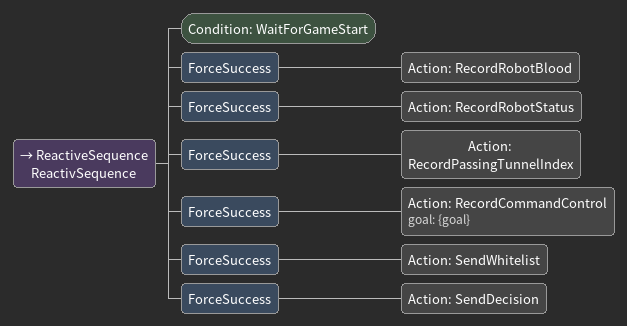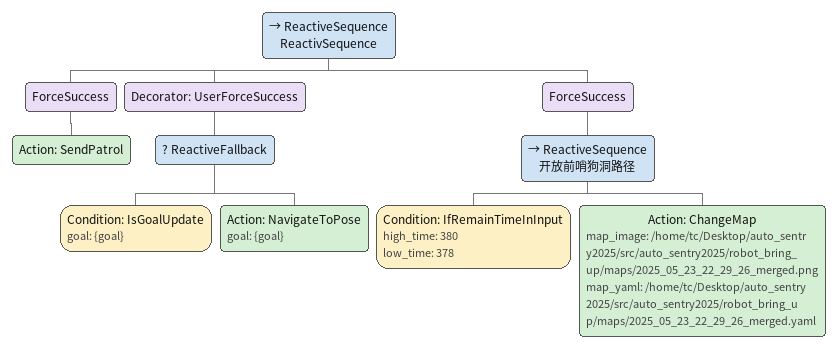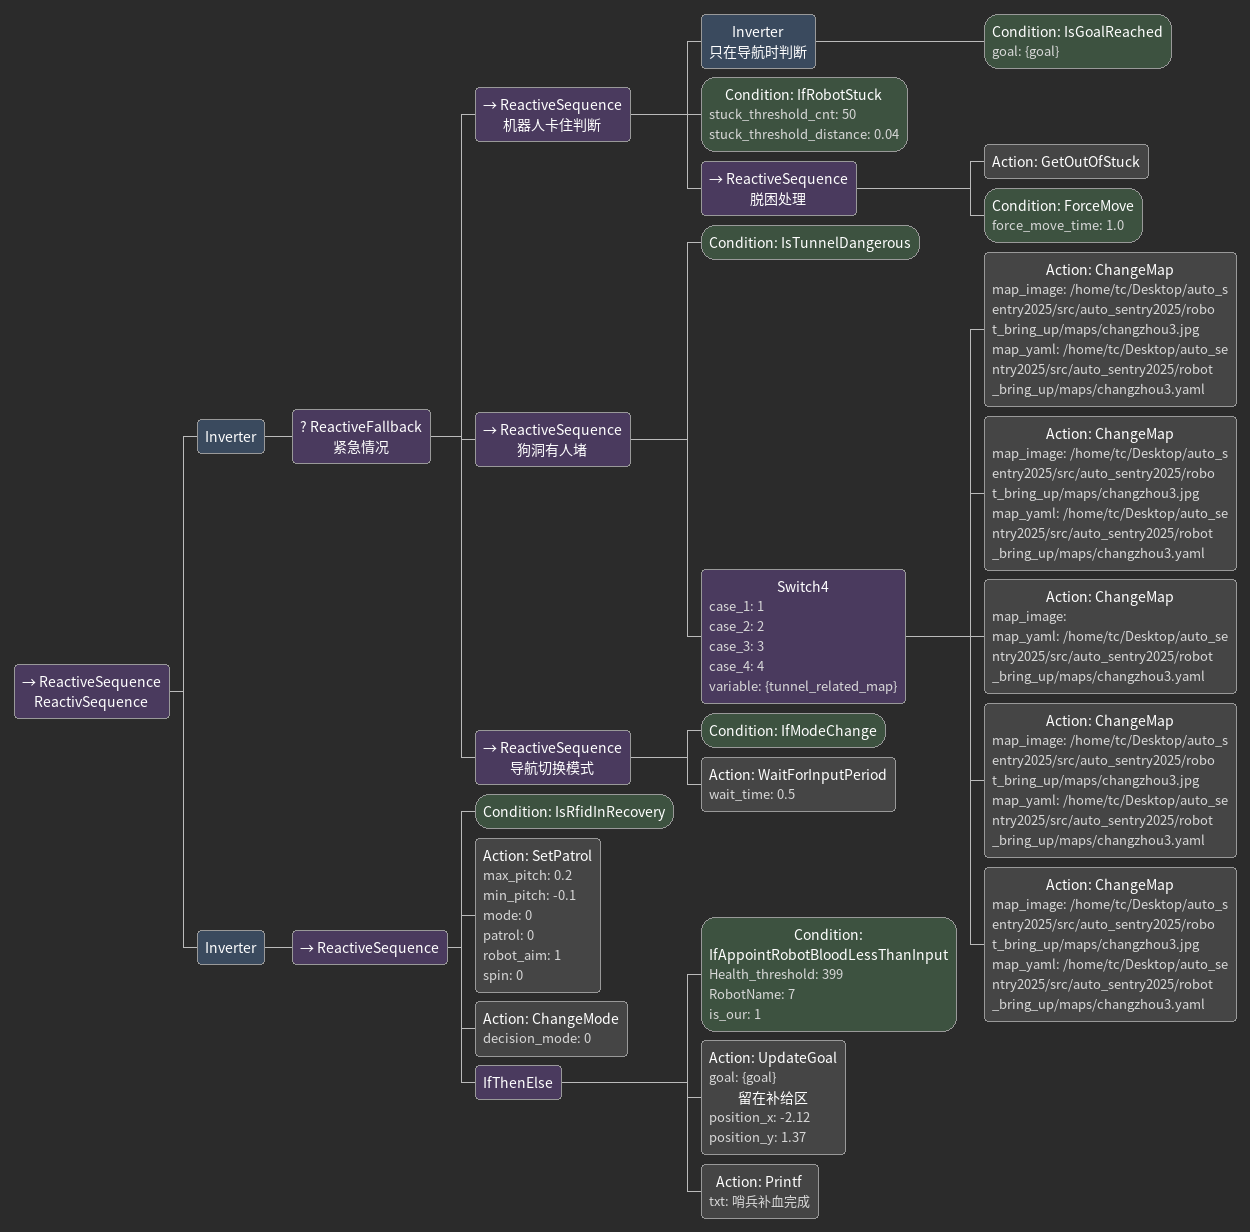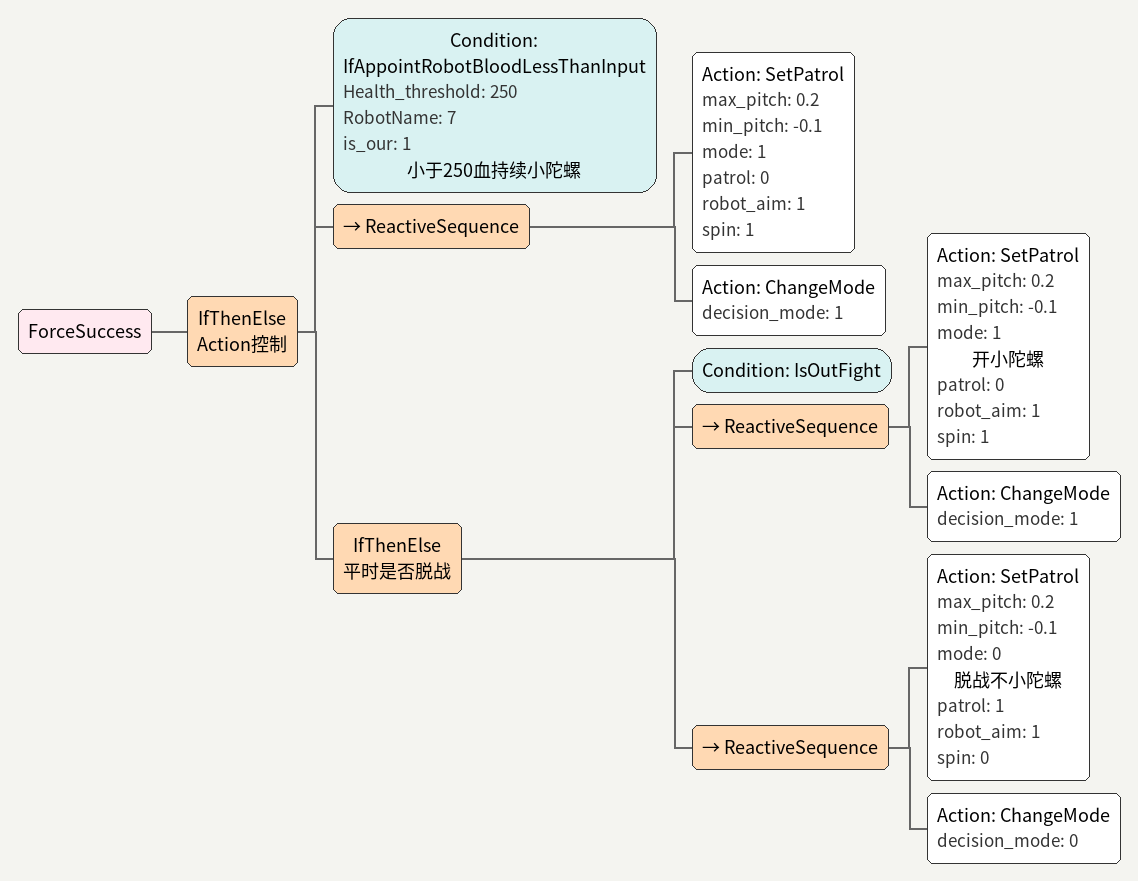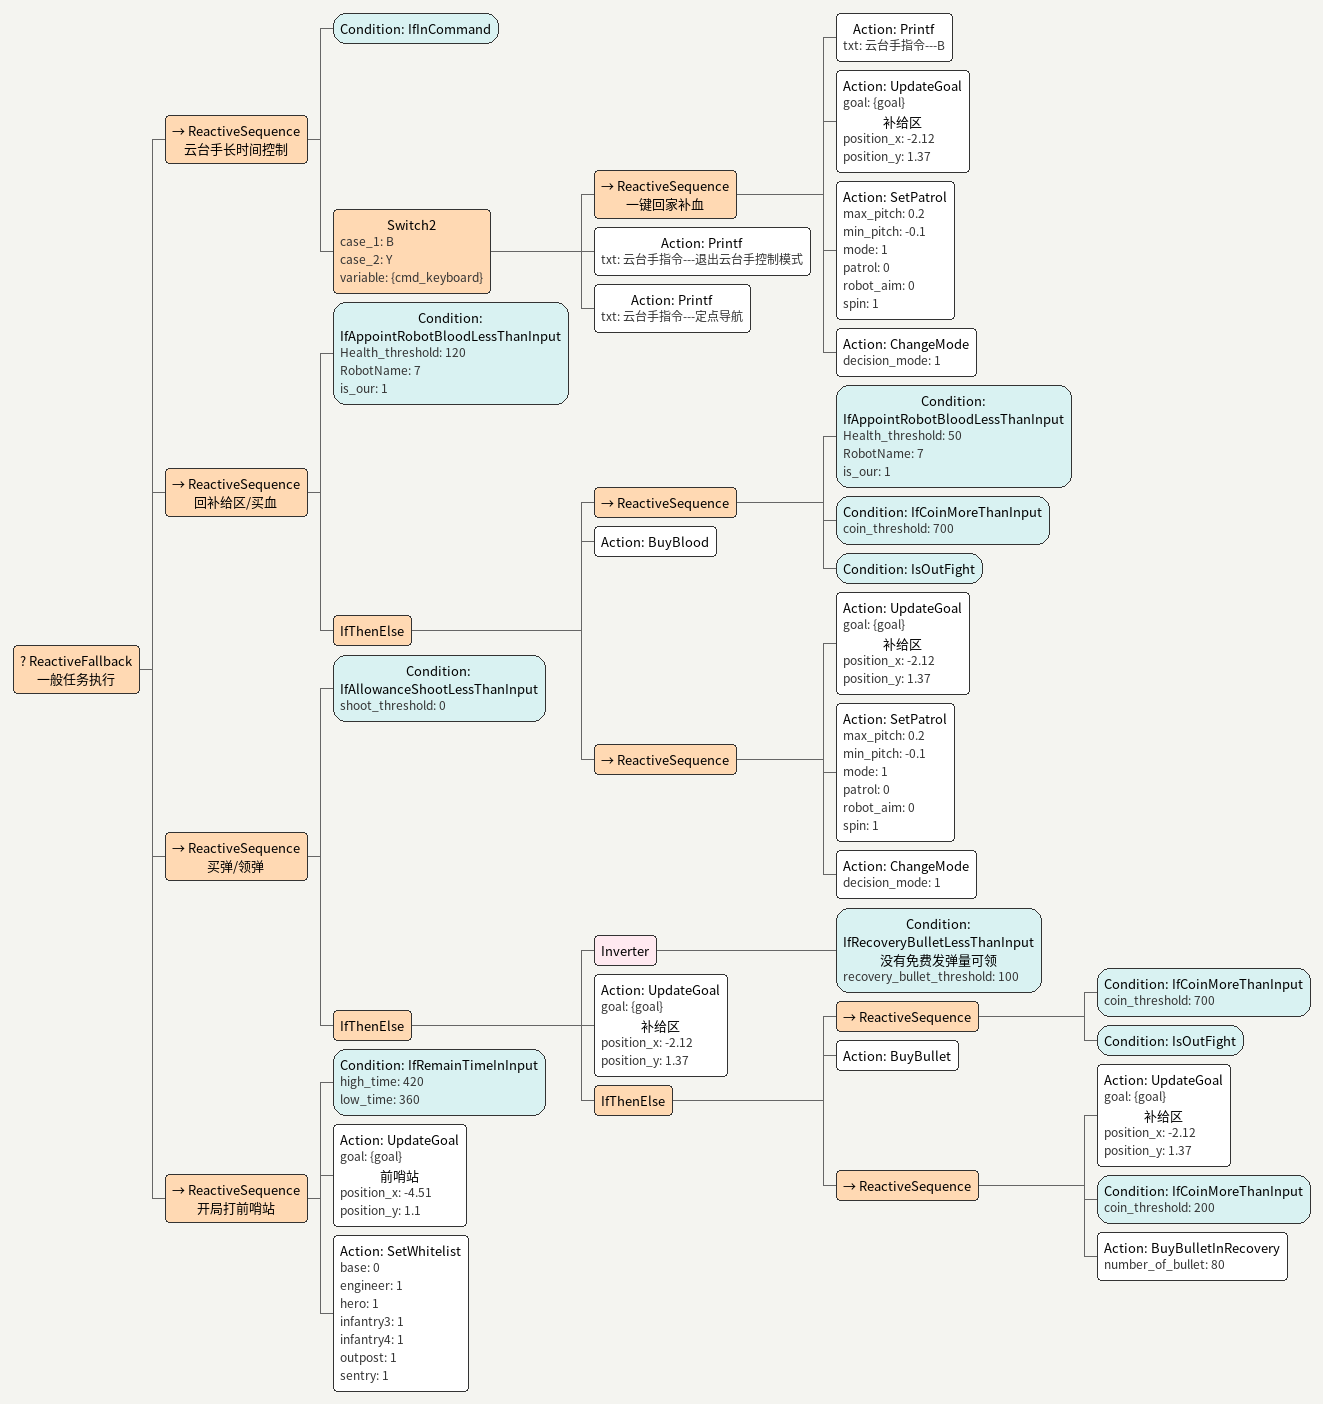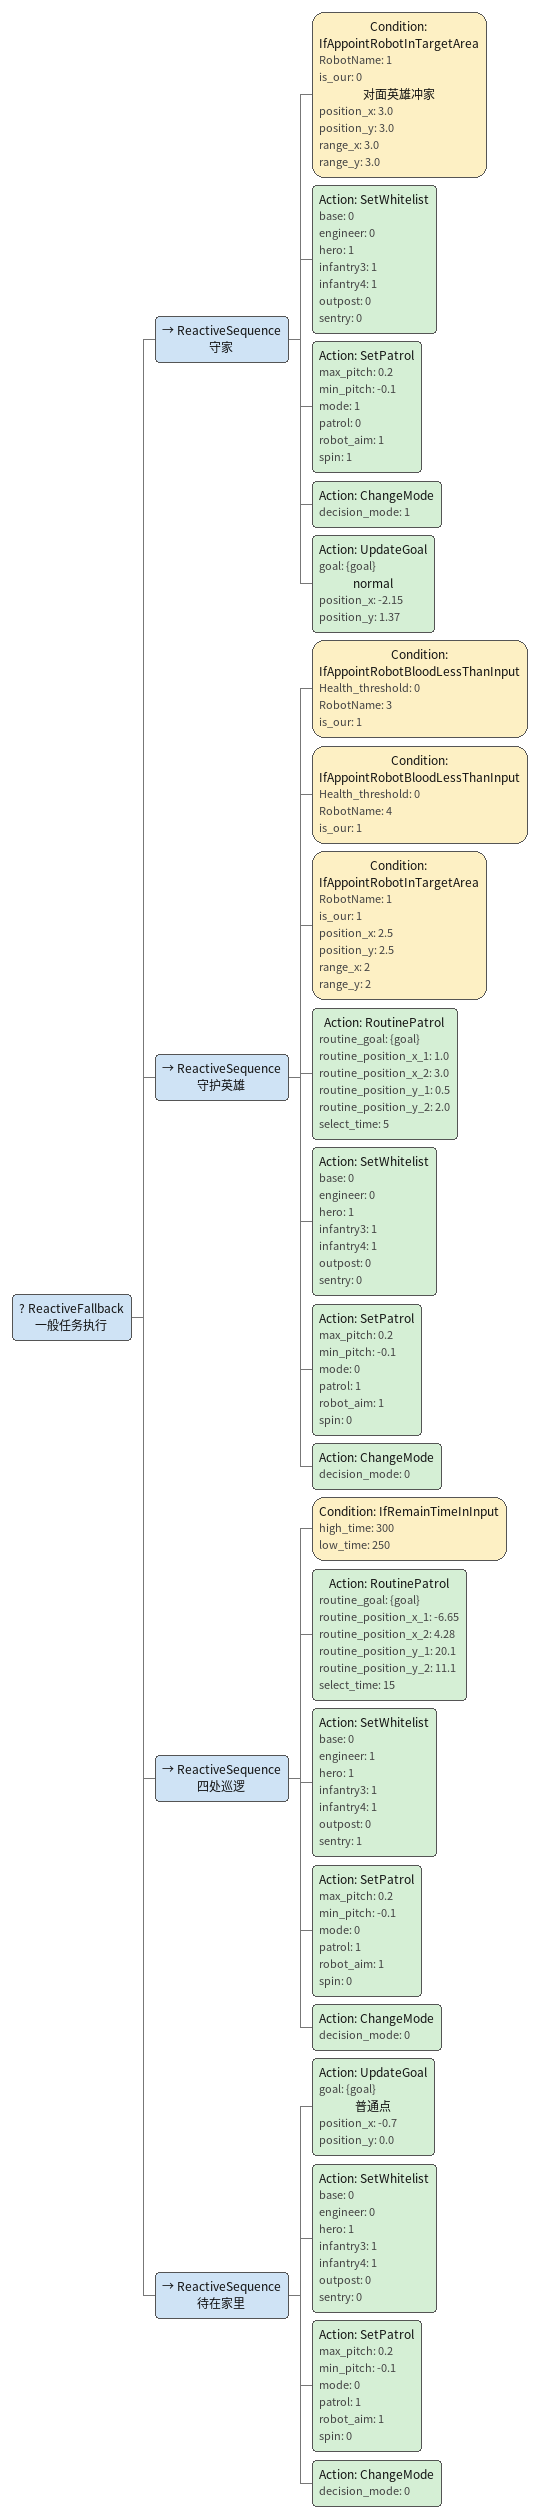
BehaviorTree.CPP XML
<ReactiveSequence name="ReactivSequence">
    <Condition ID="WaitForGameStart"/>
    <ForceSuccess>
        <Action ID="RecordRobotBlood"/>
    </ForceSuccess>
    <ForceSuccess>
        <Action ID="RecordRobotStatus"/>
    </ForceSuccess>
    <ForceSuccess>
        <Action ID="RecordPassingTunnelIndex"/>
    </ForceSuccess>
    <ForceSuccess>
        <Action ID="RecordCommandControl" goal="{goal}"/>
    </ForceSuccess>
    <ForceSuccess>
        <Action ID="SendWhitelist"/>
    </ForceSuccess>
    <ForceSuccess>
        <Action ID="SendDecision"/>
    </ForceSuccess>
</ReactiveSequence>

<ReactiveSequence name="ReactivSequence">
    <ForceSuccess>
        <Action ID="SendPatrol"/>
    </ForceSuccess>
    <Decorator ID="UserForceSuccess">
        <ReactiveFallback>
            <Condition ID="IsGoalUpdate" goal="{goal}"/>
            <Action ID="NavigateToPose" goal="{goal}"/>
        </ReactiveFallback>
    </Decorator>
    <ForceSuccess>
        <ReactiveSequence name="开放前哨狗洞路径">
            <Condition ID="IfRemainTimeInInput" high_time="380" low_time="378"/>
            <Action ID="ChangeMap" map_image="/home/tc/Desktop/auto_sentry2025/src/auto_sentry2025/robot_bring_up/maps/2025_05_23_22_29_26_merged.png" map_yaml="/home/tc/Desktop/auto_sentry2025/src/auto_sentry2025/robot_bring_up/maps/2025_05_23_22_29_26_merged.yaml"/>
        </ReactiveSequence>
    </ForceSuccess>
</ReactiveSequence>

<ReactiveSequence name="ReactivSequence">
    <Inverter>
        <ReactiveFallback name="紧急情况">
            <ReactiveSequence name="机器人卡住判断">
                <Inverter name="只在导航时判断">
                    <Condition ID="IsGoalReached" goal="{goal}"/>
                </Inverter>
                <Condition ID="IfRobotStuck" stuck_threshold_cnt="50" stuck_threshold_distance="0.04"/>
                <ReactiveSequence name="脱困处理">
                    <Action ID="GetOutOfStuck"/>
                    <Condition ID="ForceMove" force_move_time="1.0"/>
                </ReactiveSequence>
            </ReactiveSequence>
            <ReactiveSequence name="狗洞有人堵">
                <Condition ID="IsTunnelDangerous"/>
                <Switch4 case_1="1" case_2="2" case_3="3" case_4="4" variable="{tunnel_related_map}">
                    <Action ID="ChangeMap" map_image="/home/tc/Desktop/auto_sentry2025/src/auto_sentry2025/robot_bring_up/maps/changzhou3.jpg" map_yaml="/home/tc/Desktop/auto_sentry2025/src/auto_sentry2025/robot_bring_up/maps/changzhou3.yaml"/>
                    <Action ID="ChangeMap" map_image="/home/tc/Desktop/auto_sentry2025/src/auto_sentry2025/robot_bring_up/maps/changzhou3.jpg" map_yaml="/home/tc/Desktop/auto_sentry2025/src/auto_sentry2025/robot_bring_up/maps/changzhou3.yaml"/>
                    <Action ID="ChangeMap" map_image="" map_yaml="/home/tc/Desktop/auto_sentry2025/src/auto_sentry2025/robot_bring_up/maps/changzhou3.yaml"/>
                    <Action ID="ChangeMap" map_image="/home/tc/Desktop/auto_sentry2025/src/auto_sentry2025/robot_bring_up/maps/changzhou3.jpg" map_yaml="/home/tc/Desktop/auto_sentry2025/src/auto_sentry2025/robot_bring_up/maps/changzhou3.yaml"/>
                    <Action ID="ChangeMap" map_image="/home/tc/Desktop/auto_sentry2025/src/auto_sentry2025/robot_bring_up/maps/changzhou3.jpg" map_yaml="/home/tc/Desktop/auto_sentry2025/src/auto_sentry2025/robot_bring_up/maps/changzhou3.yaml"/>
                </Switch4>
            </ReactiveSequence>
            <ReactiveSequence name="导航切换模式">
                <Condition ID="IfModeChange"/>
                <Action ID="WaitForInputPeriod" wait_time="0.5"/>
            </ReactiveSequence>
        </ReactiveFallback>
    </Inverter>
    <Inverter>
        <ReactiveSequence>
            <Condition ID="IsRfidInRecovery"/>
            <Action ID="SetPatrol" max_pitch="0.2" min_pitch="-0.1" mode="0" patrol="0" robot_aim="1" spin="0"/>
            <Action ID="ChangeMode" decision_mode="0"/>
            <IfThenElse>
                <Condition Health_threshold="399" ID="IfAppointRobotBloodLessThanInput" RobotName="7" is_our="1"/>
                <Action ID="UpdateGoal" goal="{goal}" name="留在补给区" position_x="-2.12" position_y="1.37"/>
                <Action ID="Printf" txt="哨兵补血完成"/>
            </IfThenElse>
        </ReactiveSequence>
    </Inverter>
</ReactiveSequence>

<ForceSuccess>
    <IfThenElse name="Action控制">
        <Condition Health_threshold="250" ID="IfAppointRobotBloodLessThanInput" RobotName="7" is_our="1" name="小于250血持续小陀螺"/>
        <ReactiveSequence>
            <Action ID="SetPatrol" max_pitch="0.2" min_pitch="-0.1" mode="1" patrol="0" robot_aim="1" spin="1"/>
            <Action ID="ChangeMode" decision_mode="1"/>
        </ReactiveSequence>
        <IfThenElse name="平时是否脱战">
            <Condition ID="IsOutFight"/>
            <ReactiveSequence>
                <Action ID="SetPatrol" max_pitch="0.2" min_pitch="-0.1" mode="1" name="开小陀螺" patrol="0" robot_aim="1" spin="1"/>
                <Action ID="ChangeMode" decision_mode="1"/>
            </ReactiveSequence>
            <ReactiveSequence>
                <Action ID="SetPatrol" max_pitch="0.2" min_pitch="-0.1" mode="0" name="脱战不小陀螺" patrol="1" robot_aim="1" spin="0"/>
                <Action ID="ChangeMode" decision_mode="0"/>
            </ReactiveSequence>
        </IfThenElse>
    </IfThenElse>
</ForceSuccess>

<ReactiveFallback name="一般任务执行">
    <ReactiveSequence name="云台手长时间控制">
        <Condition ID="IfInCommand"/>
        <Switch2 case_1="B" case_2="Y" variable="{cmd_keyboard}">
            <ReactiveSequence name="一键回家补血">
                <Action ID="Printf" txt="云台手指令---B"/>
                <Action ID="UpdateGoal" goal="{goal}" name="补给区" position_x="-2.12" position_y="1.37"/>
                <Action ID="SetPatrol" max_pitch="0.2" min_pitch="-0.1" mode="1" patrol="0" robot_aim="0" spin="1"/>
                <Action ID="ChangeMode" decision_mode="1"/>
            </ReactiveSequence>
            <Action ID="Printf" txt="云台手指令---退出云台手控制模式"/>
            <Action ID="Printf" txt="云台手指令---定点导航"/>
        </Switch2>
    </ReactiveSequence>
    <ReactiveSequence name="回补给区/买血">
        <Condition Health_threshold="120" ID="IfAppointRobotBloodLessThanInput" RobotName="7" is_our="1"/>
        <IfThenElse>
            <ReactiveSequence>
                <Condition Health_threshold="50" ID="IfAppointRobotBloodLessThanInput" RobotName="7" is_our="1"/>
                <Condition ID="IfCoinMoreThanInput" coin_threshold="700"/>
                <Condition ID="IsOutFight"/>
            </ReactiveSequence>
            <Action ID="BuyBlood"/>
            <ReactiveSequence>
                <Action ID="UpdateGoal" goal="{goal}" name="补给区" position_x="-2.12" position_y="1.37"/>
                <Action ID="SetPatrol" max_pitch="0.2" min_pitch="-0.1" mode="1" patrol="0" robot_aim="0" spin="1"/>
                <Action ID="ChangeMode" decision_mode="1"/>
            </ReactiveSequence>
        </IfThenElse>
    </ReactiveSequence>
    <ReactiveSequence name="买弹/领弹">
        <Condition ID="IfAllowanceShootLessThanInput" shoot_threshold="0"/>
        <IfThenElse>
            <Inverter>
                <Condition ID="IfRecoveryBulletLessThanInput" name="没有免费发弹量可领" recovery_bullet_threshold="100"/>
            </Inverter>
            <Action ID="UpdateGoal" goal="{goal}" name="补给区" position_x="-2.12" position_y="1.37"/>
            <IfThenElse>
                <ReactiveSequence>
                    <Condition ID="IfCoinMoreThanInput" coin_threshold="700"/>
                    <Condition ID="IsOutFight"/>
                </ReactiveSequence>
                <Action ID="BuyBullet"/>
                <ReactiveSequence>
                    <Action ID="UpdateGoal" goal="{goal}" name="补给区" position_x="-2.12" position_y="1.37"/>
                    <Condition ID="IfCoinMoreThanInput" coin_threshold="200"/>
                    <Action ID="BuyBulletInRecovery" number_of_bullet="80"/>
                </ReactiveSequence>
            </IfThenElse>
        </IfThenElse>
    </ReactiveSequence>
    <ReactiveSequence name="开局打前哨站">
        <Condition ID="IfRemainTimeInInput" high_time="420" low_time="360"/>
        <Action ID="UpdateGoal" goal="{goal}" name="前哨站" position_x="-4.51" position_y="1.1"/>
        <Action ID="SetWhitelist" base="0" engineer="1" hero="1" infantry3="1" infantry4="1" outpost="1" sentry="1"/>
    </ReactiveSequence>
</ReactiveFallback>

<ReactiveFallback name="一般任务执行">
    <ReactiveSequence name="守家">
        <Condition ID="IfAppointRobotInTargetArea" RobotName="1" is_our="0" name="对面英雄冲家" position_x="3.0" position_y="3.0" range_x="3.0" range_y="3.0"/>
        <Action ID="SetWhitelist" base="0" engineer="0" hero="1" infantry3="1" infantry4="1" outpost="0" sentry="0"/>
        <Action ID="SetPatrol" max_pitch="0.2" min_pitch="-0.1" mode="1" patrol="0" robot_aim="1" spin="1"/>
        <Action ID="ChangeMode" decision_mode="1"/>
        <Action ID="UpdateGoal" goal="{goal}" name="normal" position_x="-2.15" position_y="1.37"/>
    </ReactiveSequence>
    <ReactiveSequence name="守护英雄">
        <Condition Health_threshold="0" ID="IfAppointRobotBloodLessThanInput" RobotName="3" is_our="1"/>
        <Condition Health_threshold="0" ID="IfAppointRobotBloodLessThanInput" RobotName="4" is_our="1"/>
        <Condition ID="IfAppointRobotInTargetArea" RobotName="1" is_our="1" position_x="2.5" position_y="2.5" range_x="2" range_y="2"/>
        <Action ID="RoutinePatrol" routine_goal="{goal}" routine_position_x_1="1.0" routine_position_x_2="3.0" routine_position_y_1="0.5" routine_position_y_2="2.0" select_time="5"/>
        <Action ID="SetWhitelist" base="0" engineer="0" hero="1" infantry3="1" infantry4="1" outpost="0" sentry="0"/>
        <Action ID="SetPatrol" max_pitch="0.2" min_pitch="-0.1" mode="0" patrol="1" robot_aim="1" spin="0"/>
        <Action ID="ChangeMode" decision_mode="0"/>
    </ReactiveSequence>
    <ReactiveSequence name="四处巡逻">
        <Condition ID="IfRemainTimeInInput" high_time="300" low_time="250"/>
        <Action ID="RoutinePatrol" routine_goal="{goal}" routine_position_x_1="-6.65" routine_position_x_2="4.28" routine_position_y_1="20.1" routine_position_y_2="11.1" select_time="15"/>
        <Action ID="SetWhitelist" base="0" engineer="1" hero="1" infantry3="1" infantry4="1" outpost="0" sentry="1"/>
        <Action ID="SetPatrol" max_pitch="0.2" min_pitch="-0.1" mode="0" patrol="1" robot_aim="1" spin="0"/>
        <Action ID="ChangeMode" decision_mode="0"/>
    </ReactiveSequence>
    <ReactiveSequence name="待在家里">
        <Action ID="UpdateGoal" goal="{goal}" name="普通点" position_x="-0.7" position_y="0.0"/>
        <Action ID="SetWhitelist" base="0" engineer="0" hero="1" infantry3="1" infantry4="1" outpost="0" sentry="0"/>
        <Action ID="SetPatrol" max_pitch="0.2" min_pitch="-0.1" mode="0" patrol="1" robot_aim="1" spin="0"/>
        <Action ID="ChangeMode" decision_mode="0"/>
    </ReactiveSequence>
</ReactiveFallback>
